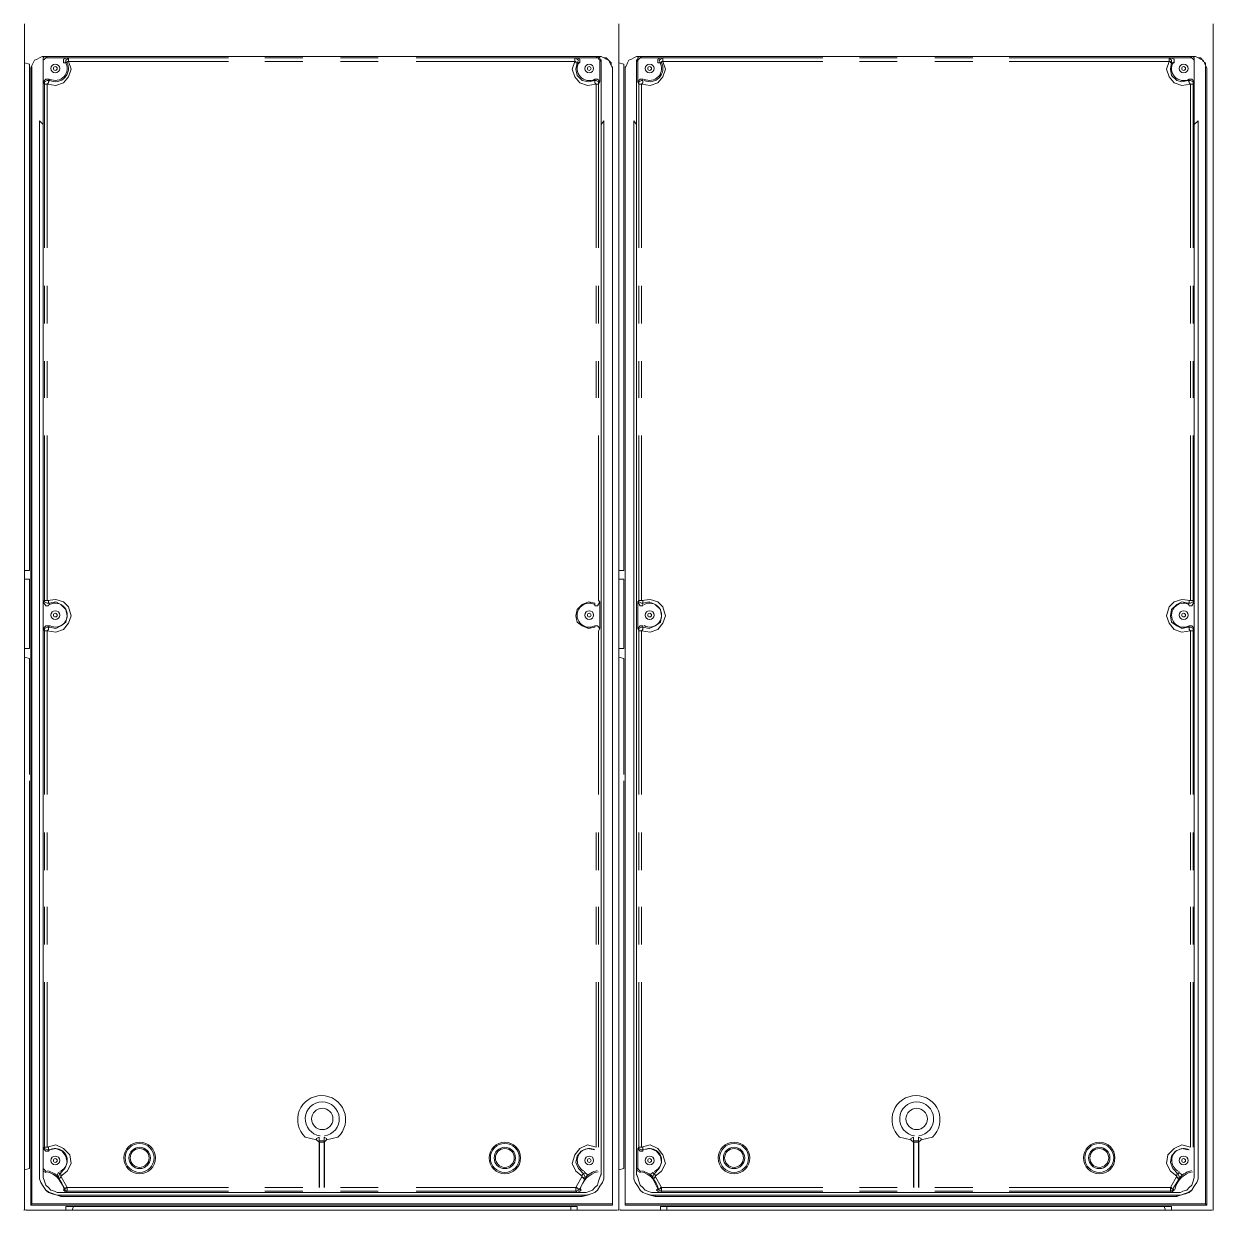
# Model space of a CAD drawing. Header units: millimetres. Extents: x -305 to 1353, y -289 to 1176.
# Drawn here: x 511.5 to 564.6, y 981.4 to 1034.3 of the extents above; entities that cross this region are included whole.
import ezdxf

# ---------------------------------------------------------------- set-up
doc = ezdxf.new("R2010")
doc.units = ezdxf.units.MM
doc.header["$MEASUREMENT"] = 0
doc.layers.add('PDF_0', color=7, linetype='Continuous')

msp = doc.modelspace()

# ---------------------------------------------------------------- linework, layer by layer
at = {"layer": 'PDF_0', "lineweight": 18}
for points in [[(511.573, 981.445), (511.573, 1034.345), (511.573, 981.445)], [(511.573, 1034.345), (511.573, 981.445)], [(538.08, 981.445), (538.08, 1034.345), (538.08, 981.445)], [(538.08, 1034.345), (538.08, 981.445)], [(564.586, 981.445), (564.586, 1034.345), (564.586, 981.445)], [(564.586, 1034.345), (564.586, 981.445)], [(537.293, 1029.852), (537.293, 1032.716), (537.237, 1032.772), (537.237, 1032.828), (537.181, 1032.885), (537.125, 1032.885), (512.528, 1032.885), (512.472, 1032.885), (512.416, 1032.828), (512.416, 1032.772), (512.416, 1032.716), (512.416, 1029.852)], [(512.64, 1031.874), (512.528, 1031.874), (512.416, 1031.761), (512.416, 1032.66), (512.416, 1032.716), (512.472, 1032.772), (512.528, 1032.828), (512.584, 1032.828), (513.483, 1032.828), (513.314, 1032.772), (513.314, 1032.604)], [(537.181, 1032.885), (512.472, 1032.885)], [(563.743, 1029.852), (563.743, 1032.716), (563.743, 1032.772), (563.743, 1032.828), (563.687, 1032.885), (563.631, 1032.885), (539.034, 1032.885), (538.978, 1032.885), (538.922, 1032.828), (538.922, 1032.772), (538.866, 1032.716), (538.866, 1029.852)], [(539.147, 1031.874), (539.034, 1031.874), (538.922, 1031.761), (538.922, 1032.66), (538.922, 1032.716), (538.978, 1032.772), (539.034, 1032.828), (539.09, 1032.828), (539.933, 1032.828), (539.82, 1032.772), (539.82, 1032.604)], [(563.687, 1032.885), (538.978, 1032.885)], [(511.573, 1009.973), (511.798, 1009.973), (511.798, 1032.548), (511.573, 1032.604)], [(511.854, 1032.267), (511.854, 981.669)], [(511.854, 1032.267), (511.854, 1032.267)], [(511.91, 1032.435), (511.91, 981.725)], [(537.799, 1032.435), (537.799, 981.725), (537.799, 981.669), (537.799, 1032.267)], [(538.08, 1009.973), (538.304, 1009.973), (538.304, 1032.548), (538.08, 1032.604)], [(538.36, 1032.435), (538.36, 981.725)], [(538.36, 1032.267), (538.36, 981.669)], [(538.36, 1032.267), (538.36, 1032.267)], [(564.249, 1032.435), (564.249, 981.725), (564.305, 981.669), (564.305, 1032.267)], [(512.247, 1030.021), (512.247, 983.017), (512.247, 982.849), (512.303, 982.68), (512.416, 982.512), (512.528, 982.343), (512.64, 982.231), (512.809, 982.175), (513.033, 982.119), (513.202, 982.062), (536.451, 982.062), (536.676, 982.119), (536.844, 982.175), (537.013, 982.231), (537.125, 982.343), (537.237, 982.512), (537.35, 982.68), (537.406, 982.849), (537.406, 983.017), (537.406, 1030.021)], [(512.416, 1029.852), (512.416, 1029.852)], [(538.753, 1030.021), (538.753, 983.017), (538.753, 982.849), (538.81, 982.68), (538.922, 982.512), (539.034, 982.343), (539.147, 982.231), (539.315, 982.175), (539.483, 982.119), (539.708, 982.062), (562.957, 982.062), (563.126, 982.119), (563.35, 982.175), (563.519, 982.231), (563.631, 982.343), (563.743, 982.512), (563.856, 982.68), (563.912, 982.849), (563.912, 983.017), (563.912, 1030.021)], [(538.866, 1029.852), (538.866, 1029.852)], [(511.573, 1009.579), (511.798, 1009.579), (511.798, 1006.491), (511.573, 1006.491)], [(538.08, 1009.579), (538.304, 1009.579), (538.304, 1006.491), (538.08, 1006.491)], [(512.64, 1007.502), (512.528, 1007.502), (512.416, 1007.389), (512.416, 1008.569), (512.528, 1008.4), (512.64, 1008.4)], [(539.147, 1007.502), (539.034, 1007.502), (538.922, 1007.389), (538.922, 1008.569), (539.034, 1008.4), (539.147, 1008.4)], [(511.573, 1006.098), (511.798, 1006.042), (511.798, 1000.875)], [(538.08, 1006.098), (538.304, 1006.042), (538.304, 1000.875)], [(511.573, 983.242), (511.798, 983.298), (511.798, 1000.594)], [(538.08, 983.242), (538.304, 983.298), (538.304, 1000.594)], [(524.602, 984.589), (524.096, 984.702)], [(524.714, 984.533), (524.714, 984.702), (524.602, 984.646), (524.602, 984.589), (524.714, 984.477), (524.939, 984.477), (525.051, 984.589), (525.051, 984.646), (524.939, 984.702), (524.939, 984.533)], [(524.714, 984.477), (524.714, 984.533), (524.939, 984.533), (524.939, 984.477)], [(525.051, 984.589), (525.557, 984.702)], [(551.108, 984.589), (550.603, 984.702)], [(551.22, 984.533), (551.22, 984.702), (551.108, 984.646), (551.108, 984.589), (551.22, 984.477), (551.445, 984.477), (551.557, 984.589), (551.557, 984.646), (551.445, 984.702), (551.445, 984.533)], [(551.22, 984.477), (551.22, 984.533), (551.445, 984.533), (551.445, 984.477)], [(551.557, 984.589), (552.063, 984.702)], [(513.314, 982.343), (513.37, 982.287), (513.427, 982.231), (513.202, 982.231), (513.033, 982.231), (512.921, 982.287), (512.753, 982.343), (512.64, 982.456), (512.528, 982.568), (512.472, 982.736), (512.416, 982.905), (512.416, 983.073), (512.416, 983.298), (512.416, 984.196), (512.528, 984.084), (512.64, 984.084)], [(539.034, 983.186), (538.978, 983.242), (538.922, 983.298), (538.922, 984.196), (539.034, 984.084), (539.147, 984.084)], [(512.528, 983.129), (512.416, 983.186), (512.416, 983.298), (512.472, 983.242), (512.528, 983.186)], [(513.09, 983.129), (513.033, 983.017), (513.033, 982.905)], [(537.293, 983.073), (537.237, 982.905), (537.181, 982.736), (537.125, 982.568), (537.013, 982.456), (536.9, 982.343), (536.788, 982.287), (536.619, 982.231), (536.451, 982.231), (536.226, 982.231), (536.339, 982.287), (536.395, 982.343)], [(536.563, 983.129), (536.676, 983.017), (536.619, 982.905)], [(539.764, 982.343), (539.82, 982.287), (539.933, 982.231), (539.708, 982.231), (539.54, 982.231), (539.371, 982.287), (539.259, 982.343), (539.147, 982.456), (539.034, 982.568), (538.978, 982.736), (538.922, 982.905), (538.866, 983.073), (538.866, 983.298), (538.922, 983.186), (539.034, 983.129)], [(539.596, 983.129), (539.483, 983.017), (539.54, 982.905)], [(563.743, 983.073), (563.743, 982.905), (563.687, 982.736), (563.631, 982.568), (563.519, 982.456), (563.406, 982.343), (563.238, 982.287), (563.126, 982.231), (562.957, 982.231), (562.733, 982.231), (562.789, 982.287), (562.845, 982.343)], [(563.069, 983.129), (563.182, 983.017), (563.126, 982.905)], [(537.799, 981.725), (511.91, 981.725), (511.854, 981.669), (537.799, 981.669)], [(536.226, 981.445), (536.226, 981.613), (535.946, 981.613), (513.764, 981.613), (513.427, 981.613), (513.427, 981.445)], [(564.249, 981.725), (538.36, 981.725), (538.36, 981.669), (564.305, 981.669)], [(562.733, 981.445), (562.733, 981.613), (562.396, 981.613), (540.214, 981.613), (539.933, 981.613), (539.933, 981.445)]]:
    msp.add_lwpolyline(points, dxfattribs=at)
for points in [[(511.573, 981.445), (511.573, 1034.345)], [(538.08, 981.445), (538.08, 1034.345)], [(511.854, 1032.267), (511.854, 1032.379), (511.91, 1032.492), (511.966, 1032.604), (512.023, 1032.716), (512.135, 1032.772), (512.247, 1032.828), (512.36, 1032.885), (512.472, 1032.885), (512.36, 1032.885), (512.247, 1032.828), (512.135, 1032.772), (512.023, 1032.716), (511.966, 1032.604), (511.91, 1032.492), (511.854, 1032.379)], [(537.181, 1032.885), (537.293, 1032.885), (537.406, 1032.828), (537.518, 1032.828), (537.574, 1032.772), (537.686, 1032.66), (537.743, 1032.604), (537.743, 1032.492), (537.799, 1032.379), (537.799, 1032.267), (537.799, 1032.379), (537.743, 1032.492), (537.686, 1032.604), (537.63, 1032.716), (537.518, 1032.772), (537.406, 1032.828), (537.293, 1032.885)], [(538.36, 1032.267), (538.36, 1032.379), (538.416, 1032.492), (538.473, 1032.604), (538.529, 1032.716), (538.641, 1032.772), (538.753, 1032.828), (538.866, 1032.885), (538.978, 1032.885), (538.866, 1032.885), (538.753, 1032.828), (538.641, 1032.772), (538.529, 1032.716), (538.473, 1032.604), (538.416, 1032.492), (538.36, 1032.379)], [(563.687, 1032.885), (563.8, 1032.885), (563.912, 1032.828), (564.024, 1032.828), (564.08, 1032.772), (564.136, 1032.66), (564.249, 1032.604), (564.249, 1032.492), (564.305, 1032.379), (564.305, 1032.267), (564.305, 1032.379), (564.249, 1032.492), (564.193, 1032.604), (564.136, 1032.716), (564.024, 1032.772), (563.912, 1032.828), (563.8, 1032.885)], [(513.202, 982.119), (536.451, 982.119), (536.619, 982.119), (536.844, 982.175), (537.013, 982.231), (537.125, 982.343), (537.237, 982.512), (537.35, 982.68), (537.406, 982.849), (537.406, 983.017), (537.406, 1030.021), (537.293, 1029.852), (537.293, 983.017), (537.237, 982.905), (537.181, 982.736), (537.125, 982.568), (537.013, 982.456), (536.9, 982.343), (536.788, 982.287), (536.619, 982.231), (536.451, 982.231), (513.202, 982.231), (513.033, 982.231), (512.921, 982.287), (512.753, 982.343), (512.64, 982.456), (512.528, 982.568), (512.472, 982.736), (512.416, 982.905), (512.416, 983.017), (512.416, 1029.852), (512.247, 1030.021), (512.247, 983.017), (512.247, 982.849), (512.303, 982.68), (512.416, 982.512), (512.528, 982.343), (512.697, 982.231), (512.865, 982.175), (513.033, 982.119)], [(539.708, 982.119), (562.957, 982.119), (563.126, 982.119), (563.294, 982.175), (563.463, 982.231), (563.631, 982.343), (563.743, 982.512), (563.856, 982.68), (563.912, 982.849), (563.912, 983.017), (563.912, 1030.021), (563.743, 1029.852), (563.743, 983.017), (563.743, 982.905), (563.687, 982.736), (563.631, 982.568), (563.519, 982.456), (563.406, 982.343), (563.238, 982.287), (563.126, 982.231), (562.957, 982.231), (539.708, 982.231), (539.54, 982.231), (539.371, 982.287), (539.259, 982.343), (539.147, 982.456), (539.034, 982.568), (538.978, 982.736), (538.922, 982.905), (538.866, 983.017), (538.866, 1029.852), (538.753, 1030.021), (538.753, 983.017), (538.753, 982.849), (538.81, 982.68), (538.922, 982.512), (539.034, 982.343), (539.147, 982.231), (539.315, 982.175), (539.54, 982.119)], [(511.63, 981.445), (538.023, 981.445)], [(538.136, 981.445), (564.53, 981.445)]]:
    msp.add_lwpolyline(points, close=True, dxfattribs=at)
at = {"layer": 'PDF_0', "lineweight": 0}
for points in [[(512.416, 1032.66), (512.416, 1032.716)], [(512.528, 1032.885), (512.584, 1032.828)], [(520.671, 1032.66), (513.539, 1032.66), (513.539, 1032.828), (513.483, 1032.772), (513.427, 1032.716), (513.427, 1032.604), (513.314, 1032.604)], [(513.483, 1032.828), (513.539, 1032.828), (520.671, 1032.828)], [(522.299, 1032.828), (523.984, 1032.828)], [(525.669, 1032.828), (527.354, 1032.828)], [(529.038, 1032.828), (536.114, 1032.828), (536.226, 1032.828)], [(537.069, 1032.828), (537.125, 1032.885)], [(537.293, 1032.716), (537.237, 1032.66)], [(538.922, 1032.66), (538.866, 1032.716)], [(539.034, 1032.885), (539.09, 1032.828)], [(547.177, 1032.66), (540.045, 1032.66), (540.045, 1032.828), (539.933, 1032.772), (539.877, 1032.716), (539.933, 1032.604), (539.82, 1032.604)], [(539.933, 1032.828), (540.045, 1032.828), (547.177, 1032.828)], [(548.806, 1032.828), (550.49, 1032.828)], [(552.175, 1032.828), (553.86, 1032.828)], [(555.488, 1032.828), (562.62, 1032.828), (562.676, 1032.828)], [(563.575, 1032.828), (563.631, 1032.885)], [(563.743, 1032.716), (563.743, 1032.66)], [(513.427, 1032.604), (513.483, 1032.604), (513.483, 1032.66), (513.539, 1032.66), (513.651, 1032.323), (513.539, 1031.986), (513.314, 1031.705), (512.977, 1031.593), (512.584, 1031.649), (512.64, 1031.705), (512.64, 1031.761), (512.697, 1031.818)], [(523.984, 1032.66), (522.299, 1032.66)], [(527.354, 1032.66), (525.669, 1032.66)], [(536.339, 1032.604), (536.226, 1032.604), (536.17, 1032.323), (536.226, 1032.042), (536.451, 1031.818), (536.732, 1031.761), (537.013, 1031.818), (537.013, 1031.761), (537.013, 1031.705), (537.069, 1031.649), (536.676, 1031.593), (536.339, 1031.705), (536.114, 1031.986), (536.002, 1032.323), (536.114, 1032.66), (529.038, 1032.66)], [(539.933, 1032.604), (539.989, 1032.604), (539.989, 1032.66), (540.045, 1032.66), (540.157, 1032.323), (540.045, 1031.986), (539.82, 1031.705), (539.483, 1031.593), (539.09, 1031.649), (539.147, 1031.705), (539.147, 1031.761), (539.147, 1031.818)], [(550.49, 1032.66), (548.806, 1032.66)], [(553.86, 1032.66), (552.175, 1032.66)], [(562.845, 1032.604), (562.733, 1032.604), (562.676, 1032.323), (562.733, 1032.042), (562.957, 1031.818), (563.182, 1031.761), (563.463, 1031.818), (563.519, 1031.761), (563.519, 1031.705), (563.575, 1031.649), (563.182, 1031.593), (562.845, 1031.705), (562.62, 1031.986), (562.508, 1032.323), (562.62, 1032.66), (555.488, 1032.66)], [(512.472, 1024.349), (512.472, 1031.649), (512.416, 1031.761)], [(512.64, 1031.874), (512.697, 1031.818), (512.584, 1031.818), (512.472, 1031.761), (512.472, 1031.649), (512.584, 1031.649), (512.584, 1024.349)], [(537.069, 1024.349), (537.069, 1031.649), (537.181, 1031.649), (537.181, 1031.761), (537.069, 1031.818), (537.013, 1031.818), (537.013, 1031.874)], [(537.237, 1031.761), (537.181, 1031.649), (537.181, 1024.349)], [(538.978, 1024.349), (538.978, 1031.649), (538.922, 1031.761)], [(539.147, 1031.874), (539.147, 1031.818), (539.09, 1031.818), (538.978, 1031.761), (538.978, 1031.649), (539.09, 1031.649), (539.09, 1024.349)], [(563.575, 1024.349), (563.575, 1031.649), (563.687, 1031.649), (563.687, 1031.761), (563.575, 1031.818), (563.463, 1031.818), (563.519, 1031.874)], [(563.743, 1031.761), (563.687, 1031.649), (563.687, 1024.349)], [(512.472, 1020.979), (512.472, 1022.664)], [(512.584, 1022.664), (512.584, 1020.979)], [(537.069, 1020.979), (537.069, 1022.664)], [(537.181, 1022.664), (537.181, 1020.979)], [(538.978, 1020.979), (538.978, 1022.664)], [(539.09, 1022.664), (539.09, 1020.979)], [(563.575, 1020.979), (563.575, 1022.664)], [(563.687, 1022.664), (563.687, 1020.979)], [(512.472, 1017.666), (512.472, 1019.295)], [(512.584, 1019.295), (512.584, 1017.666)], [(537.069, 1017.666), (537.069, 1019.295)], [(537.181, 1019.295), (537.181, 1017.666)], [(538.978, 1017.666), (538.978, 1019.295)], [(539.09, 1019.295), (539.09, 1017.666)], [(563.575, 1017.666), (563.575, 1019.295)], [(563.687, 1019.295), (563.687, 1017.666)], [(512.416, 1008.569), (512.472, 1008.625), (512.472, 1015.981)], [(512.584, 1015.981), (512.584, 1008.625), (512.64, 1008.625), (512.64, 1008.569), (512.64, 1008.512), (512.697, 1008.512), (512.584, 1008.512), (512.472, 1008.569), (512.472, 1008.625), (512.584, 1008.625), (512.977, 1008.681), (513.314, 1008.569), (513.539, 1008.344), (513.651, 1007.951), (513.539, 1007.614), (513.314, 1007.333), (512.977, 1007.221), (512.584, 1007.277), (512.64, 1007.333), (512.64, 1007.389), (512.64, 1007.445), (512.697, 1007.445), (512.977, 1007.389), (513.202, 1007.502), (513.427, 1007.67), (513.483, 1007.951), (513.427, 1008.232), (513.202, 1008.456), (512.977, 1008.569), (512.697, 1008.512), (512.64, 1008.4)], [(537.181, 1015.981), (537.181, 1008.625), (537.237, 1008.569)], [(538.922, 1008.569), (538.978, 1008.625), (538.978, 1015.981)], [(539.09, 1015.981), (539.09, 1008.625), (539.147, 1008.625), (539.147, 1008.569), (539.147, 1008.512), (539.09, 1008.512), (538.978, 1008.569), (538.978, 1008.625), (539.09, 1008.625), (539.483, 1008.681), (539.82, 1008.569), (540.045, 1008.344), (540.157, 1007.951), (540.045, 1007.614), (539.82, 1007.333), (539.483, 1007.221), (539.09, 1007.277), (539.147, 1007.333), (539.147, 1007.389), (539.147, 1007.445), (539.427, 1007.389), (539.708, 1007.502), (539.933, 1007.67), (539.989, 1007.951), (539.933, 1008.232), (539.708, 1008.456), (539.427, 1008.569), (539.147, 1008.512), (539.147, 1008.4)], [(563.575, 999.977), (563.575, 1007.277), (563.687, 1007.277), (563.687, 1007.389), (563.575, 1007.445), (563.463, 1007.445), (563.519, 1007.445), (563.519, 1007.389), (563.519, 1007.333), (563.575, 1007.277), (563.182, 1007.221), (562.845, 1007.333), (562.62, 1007.614), (562.508, 1007.951), (562.62, 1008.344), (562.845, 1008.569), (563.182, 1008.681), (563.575, 1008.625), (563.519, 1008.625), (563.519, 1008.569), (563.519, 1008.512), (563.463, 1008.512), (563.575, 1008.512), (563.687, 1008.569), (563.687, 1008.625), (563.575, 1008.625), (563.575, 1015.981)], [(563.687, 1015.981), (563.687, 1008.625), (563.743, 1008.569)], [(537.013, 1008.4), (537.013, 1008.512), (536.732, 1008.569), (536.451, 1008.456), (536.226, 1008.232), (536.17, 1007.951), (536.226, 1007.67), (536.451, 1007.502), (536.732, 1007.389), (537.013, 1007.445), (537.013, 1007.502)], [(563.519, 1008.4), (563.463, 1008.512), (563.182, 1008.569), (562.957, 1008.456), (562.733, 1008.232), (562.676, 1007.951), (562.733, 1007.67), (562.957, 1007.502), (563.182, 1007.389), (563.463, 1007.445), (563.519, 1007.502)], [(512.472, 999.977), (512.472, 1007.277), (512.416, 1007.389)], [(512.64, 1007.502), (512.697, 1007.445), (512.584, 1007.445), (512.472, 1007.389), (512.472, 1007.277), (512.584, 1007.277), (512.584, 999.977)], [(537.237, 1007.389), (537.181, 1007.277), (537.181, 999.977)], [(538.978, 999.977), (538.978, 1007.277), (538.922, 1007.389)], [(539.147, 1007.502), (539.147, 1007.445), (539.09, 1007.445), (538.978, 1007.389), (538.978, 1007.277), (539.09, 1007.277), (539.09, 999.977)], [(563.743, 1007.389), (563.687, 1007.277), (563.687, 999.977)], [(512.472, 996.607), (512.472, 998.292)], [(512.584, 998.292), (512.584, 996.607)], [(537.069, 996.607), (537.069, 998.292)], [(537.181, 998.292), (537.181, 996.607)], [(538.978, 996.607), (538.978, 998.292)], [(539.09, 998.292), (539.09, 996.607)], [(563.575, 996.607), (563.575, 998.292)], [(563.687, 998.292), (563.687, 996.607)], [(512.472, 993.294), (512.472, 994.979)], [(512.584, 994.979), (512.584, 993.294)], [(537.069, 993.294), (537.069, 994.979)], [(537.181, 994.979), (537.181, 993.294)], [(538.978, 993.294), (538.978, 994.979)], [(539.09, 994.979), (539.09, 993.294)], [(563.575, 993.294), (563.575, 994.979)], [(563.687, 994.979), (563.687, 993.294)], [(512.416, 984.196), (512.472, 984.253), (512.472, 991.609)], [(512.584, 991.609), (512.584, 984.253), (512.472, 984.253), (512.472, 984.196), (512.584, 984.14), (512.697, 984.14), (512.64, 984.084)], [(529.038, 982.456), (536.17, 982.456), (536.17, 982.287), (536.283, 982.343), (536.339, 982.399), (536.283, 982.399), (536.226, 982.399), (536.226, 982.456), (536.17, 982.456), (536.451, 982.961), (536.451, 983.017), (536.507, 983.073), (536.563, 982.961), (536.563, 982.849), (536.507, 982.849), (536.507, 982.905), (536.451, 982.905), (536.451, 982.961), (536.17, 983.186), (536.002, 983.522), (536.114, 983.916), (536.339, 984.196), (536.676, 984.365), (537.069, 984.253), (537.069, 991.609)], [(537.181, 991.609), (537.181, 984.253)], [(538.922, 984.196), (538.978, 984.253), (538.978, 991.609)], [(539.09, 991.609), (539.09, 984.253), (538.978, 984.253), (538.978, 984.196), (539.09, 984.14), (539.147, 984.14), (539.147, 984.084)], [(555.488, 982.456), (562.676, 982.456), (562.676, 982.287), (562.789, 982.343), (562.789, 982.399), (562.733, 982.399), (562.733, 982.456), (562.676, 982.456), (562.957, 982.961), (562.957, 983.017), (562.957, 983.073), (563.013, 983.073), (563.069, 982.961), (563.069, 982.849), (563.013, 982.849), (563.013, 982.905), (562.957, 982.905), (562.957, 982.961), (562.676, 983.186), (562.508, 983.522), (562.564, 983.916), (562.845, 984.196), (563.182, 984.365), (563.575, 984.253), (563.575, 991.609)], [(563.687, 991.609), (563.687, 984.253)], [(513.09, 983.129), (513.146, 983.073), (513.37, 983.298), (513.483, 983.579), (513.427, 983.859), (513.258, 984.084), (512.977, 984.196), (512.697, 984.14), (512.64, 984.14), (512.64, 984.196), (512.64, 984.253), (512.584, 984.253), (512.977, 984.365), (513.314, 984.196), (513.595, 983.916), (513.651, 983.522), (513.483, 983.186), (513.202, 982.961), (513.202, 983.017), (513.202, 983.073), (513.146, 983.073), (513.09, 982.961), (513.09, 982.849), (513.146, 982.849), (513.146, 982.905), (513.202, 982.905), (513.202, 982.961), (513.483, 982.456), (520.671, 982.456)], [(537.013, 984.14), (536.676, 984.196), (536.395, 984.084), (536.226, 983.859), (536.17, 983.579), (536.283, 983.298), (536.507, 983.073), (536.563, 983.129)], [(539.596, 983.129), (539.652, 983.073), (539.877, 983.298), (539.989, 983.579), (539.933, 983.859), (539.764, 984.084), (539.483, 984.196), (539.147, 984.14), (539.147, 984.196), (539.147, 984.253), (539.09, 984.253), (539.483, 984.365), (539.82, 984.196), (540.045, 983.916), (540.157, 983.522), (539.989, 983.186), (539.708, 982.961), (539.708, 983.017), (539.652, 983.073), (539.596, 982.961), (539.596, 982.849), (539.652, 982.849), (539.652, 982.905), (539.708, 982.905), (539.708, 982.961), (539.989, 982.456), (547.177, 982.456)], [(563.463, 984.14), (563.182, 984.196), (562.901, 984.084), (562.733, 983.859), (562.676, 983.579), (562.789, 983.298), (563.013, 983.073), (563.069, 983.129)], [(512.247, 983.017), (512.247, 983.017)], [(512.416, 983.298), (512.416, 983.298)], [(512.416, 983.017), (512.416, 983.073)], [(512.528, 983.186), (512.528, 983.129)], [(513.314, 982.343), (513.37, 982.399), (513.37, 982.343), (513.483, 982.287), (513.483, 982.456), (513.427, 982.456), (513.427, 982.399), (513.37, 982.399), (513.09, 982.849), (513.033, 982.905)], [(536.619, 982.905), (536.563, 982.849), (536.339, 982.399), (536.395, 982.343)], [(538.753, 983.017), (538.753, 983.017)], [(538.866, 983.298), (538.922, 983.298)], [(538.866, 983.017), (538.866, 983.073)], [(539.034, 983.186), (539.034, 983.129)], [(539.764, 982.343), (539.82, 982.399), (539.877, 982.343), (539.989, 982.287), (539.989, 982.456), (539.933, 982.456), (539.933, 982.399), (539.877, 982.399), (539.82, 982.399), (539.596, 982.849), (539.54, 982.905)], [(563.126, 982.905), (563.069, 982.849), (562.789, 982.399), (562.845, 982.343)], [(522.299, 982.456), (523.984, 982.456)], [(525.669, 982.456), (527.354, 982.456)], [(548.806, 982.456), (550.49, 982.456)], [(552.175, 982.456), (553.86, 982.456)], [(513.202, 982.231), (513.202, 982.231)], [(513.202, 982.119), (513.202, 982.062)], [(513.427, 982.231), (513.483, 982.287), (520.671, 982.287)], [(523.984, 982.287), (522.299, 982.287)], [(527.354, 982.287), (525.669, 982.287)], [(529.038, 982.287), (536.17, 982.287), (536.226, 982.231)], [(536.451, 982.231), (536.451, 982.231)], [(536.451, 982.062), (536.451, 982.119)], [(539.708, 982.231), (539.708, 982.231)], [(539.708, 982.119), (539.708, 982.062)], [(539.933, 982.231), (539.989, 982.287), (547.177, 982.287)], [(550.49, 982.287), (548.806, 982.287)], [(553.86, 982.287), (552.175, 982.287)], [(555.488, 982.287), (562.676, 982.287), (562.733, 982.231)], [(562.957, 982.231), (562.957, 982.231)], [(562.957, 982.062), (562.957, 982.119)], [(513.764, 981.613), (513.707, 981.445)], [(535.946, 981.445), (535.946, 981.613)], [(540.214, 981.613), (540.214, 981.445)], [(562.452, 981.445), (562.396, 981.613)]]:
    msp.add_lwpolyline(points, dxfattribs=at)
for points in [[(536.114, 1032.828), (536.114, 1032.66), (536.17, 1032.66), (536.17, 1032.604), (536.226, 1032.604), (536.283, 1032.716), (536.226, 1032.772)], [(562.62, 1032.828), (562.62, 1032.66), (562.676, 1032.66), (562.676, 1032.604), (562.733, 1032.604), (562.733, 1032.716), (562.676, 1032.772)]]:
    msp.add_lwpolyline(points, close=True, dxfattribs=at)
at = {"layer": 'PDF_0', "lineweight": 18}
for points in [[(536.339, 1032.604), (536.339, 1032.772), (536.226, 1032.828), (537.069, 1032.828), (537.125, 1032.828), (537.181, 1032.828), (537.181, 1032.772), (537.237, 1032.772), (537.237, 1032.716), (537.237, 1032.66), (537.237, 1031.761), (537.125, 1031.874), (537.013, 1031.874, -0.775511), (536.312, 1032.641)], [(562.845, 1032.604), (562.845, 1032.772), (562.676, 1032.828), (563.575, 1032.828), (563.631, 1032.828), (563.687, 1032.772), (563.743, 1032.716), (563.743, 1032.66), (563.743, 1031.761), (563.631, 1031.874), (563.519, 1031.874, -0.775511), (562.818, 1032.641)], [(537.013, 1008.4), (537.125, 1008.4), (537.237, 1008.569), (537.237, 1007.389), (537.125, 1007.502), (537.013, 1007.502, -1.671606), (537.012, 1008.449)], [(563.519, 1008.4), (563.631, 1008.4), (563.743, 1008.569), (563.743, 1007.389), (563.631, 1007.502), (563.519, 1007.502, -1.671606), (563.518, 1008.449)]]:
    msp.add_lwpolyline(points, format="xyb", dxfattribs=at)
at = {"layer": 'PDF_0', "lineweight": 25}
for points in [[(524.714, 984.477), (524.714, 982.456)], [(524.939, 984.477), (524.939, 982.456)], [(551.22, 984.477), (551.22, 982.456)], [(551.445, 984.477), (551.445, 982.456)]]:
    msp.add_lwpolyline(points, dxfattribs=at)
at = {"layer": 'PDF_0', "lineweight": 18}
for centre, radius in [((512.949, 1032.351), 0.197), ((512.949, 1032.351), 0.0843), ((536.76, 1032.351), 0.197), ((536.76, 1032.351), 0.0843), ((539.455, 1032.351), 0.197), ((539.455, 1032.351), 0.0843), ((563.266, 1032.351), 0.197), ((563.266, 1032.351), 0.0843), ((512.949, 1007.979), 0.197), ((512.949, 1007.979), 0.0843), ((536.76, 1007.979), 0.197), ((536.76, 1007.979), 0.0843), ((539.455, 1007.979), 0.197), ((539.455, 1007.979), 0.0843), ((563.266, 1007.979), 0.197), ((563.266, 1007.979), 0.0843), ((524.855, 985.516), 0.477), ((524.855, 985.516), 0.477), ((551.361, 985.516), 0.477), ((551.361, 985.516), 0.477), ((516.712, 983.775), 0.702), ((532.997, 983.775), 0.702), ((543.218, 983.775), 0.702), ((559.503, 983.775), 0.702), ((516.712, 983.775), 0.646), ((516.712, 983.775), 0.477), ((516.712, 983.775), 0.421), ((532.997, 983.775), 0.646), ((532.997, 983.775), 0.477), ((532.997, 983.775), 0.421), ((543.218, 983.775), 0.646), ((543.218, 983.775), 0.477), ((543.218, 983.775), 0.421), ((559.504, 983.775), 0.646), ((559.504, 983.775), 0.477), ((559.504, 983.775), 0.421), ((512.949, 983.663), 0.197), ((512.949, 983.663), 0.0843), ((536.76, 983.663), 0.197), ((536.76, 983.663), 0.0843), ((539.455, 983.663), 0.197), ((539.455, 983.663), 0.0843), ((563.266, 983.663), 0.197), ((563.266, 983.663), 0.0843)]:
    msp.add_circle(centre, radius, dxfattribs=at)
for centre, radius, start, end in [((512.949, 1032.351), 0.534, 241.7721, 32.9433), ((512.949, 1032.351), 0.59, 246.0948, 27.9838), ((539.455, 1032.351), 0.534, 241.7721, 32.9433), ((539.455, 1032.351), 0.59, 246.0948, 27.9838), ((512.949, 1007.979), 0.533, 241.7692, 118.2308), ((539.455, 1007.979), 0.533, 241.7692, 118.2308), ((524.855, 985.516), 0.758, 277.0895, 262.9084), ((551.361, 985.516), 0.758, 277.0895, 262.9084), ((512.949, 983.663), 0.534, 292.0744, 118.2289), ((536.76, 983.663), 0.533, 61.7682, 247.9398), ((539.455, 983.663), 0.534, 292.0744, 118.2289), ((563.266, 983.663), 0.533, 61.7682, 247.9398), ((512.332, 982.147), 1.039, 12.3944, 77.6178), ((512.331, 982.146), 1.095, 45.1249, 75.8326), ((537.378, 982.147), 1.039, 102.3922, 167.6078), ((537.378, 982.147), 1.095, 104.1704, 134.8873), ((538.838, 982.147), 1.039, 12.3944, 77.6178), ((538.838, 982.146), 1.095, 45.1249, 75.8326), ((563.884, 982.147), 1.039, 102.3922, 167.6078), ((563.884, 982.147), 1.095, 104.1704, 134.8873), ((511.545, 981.473), 0.0281, 270.0209, 359.9791), ((511.658, 981.473), 0.0281, 180.0209, 269.9791), ((538.051, 981.473), 0.0281, 270.0209, 359.9791), ((538.164, 981.473), 0.0281, 180.0209, 269.9791), ((564.558, 981.473), 0.0281, 270.0209, 359.9791)]:
    msp.add_arc(centre, radius, start, end, dxfattribs=at)
at = {"layer": 'PDF_0', "lineweight": 0}
for centre in [(524.826, 985.485), (551.333, 985.485)]:
    msp.add_arc(centre, 1.07, 313.0029, 226.9971, dxfattribs=at)

doc.saveas('drawing.dxf')
